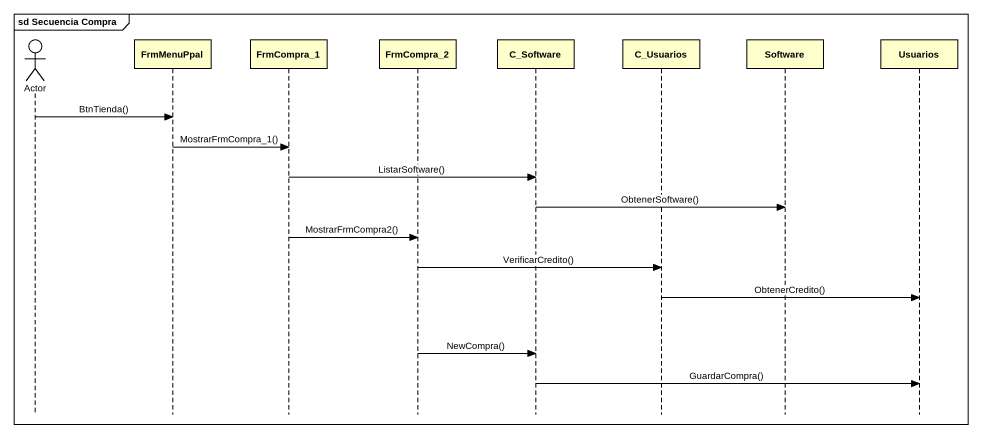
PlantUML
@startuml
mainframe sd Secuencia Compra
hide footbox
actor "Actor" as Actor_
participant FrmMenuPpal
participant FrmCompra_1
participant FrmCompra_2
participant C_Software
participant C_Usuarios
participant Software
participant Usuarios

Actor_ -> FrmMenuPpal : BtnTienda()
FrmMenuPpal -> FrmCompra_1 : MostrarFrmCompra_1()
FrmCompra_1 -> C_Software : ListarSoftware()
C_Software -> Software : ObtenerSoftware()
FrmCompra_1 -> FrmCompra_2 : MostrarFrmCompra2()
FrmCompra_2 -> C_Usuarios : VerificarCredito()
C_Usuarios -> Usuarios : ObtenerCredito()
FrmCompra_2 -> C_Software : NewCompra()
C_Software -> Usuarios : GuardarCompra()
@enduml
